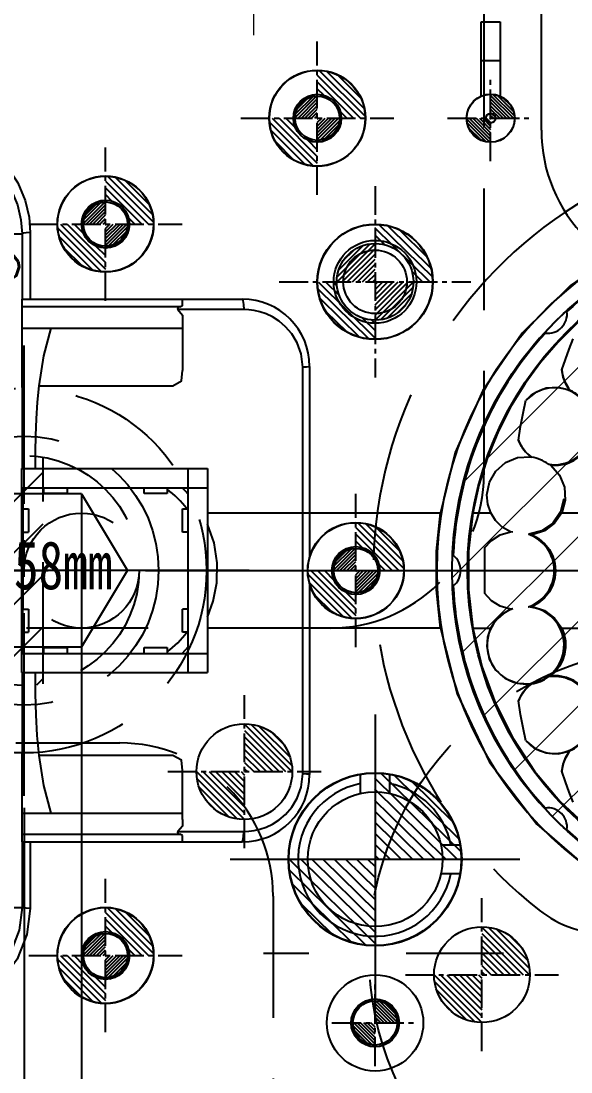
# Model space of a CAD drawing. Header units: inches. Extents: x 157915 to 159347, y -49911 to -48898.
# Drawn here: x 158624 to 158652.7, y -49283 to -49228.2 of the extents above; entities that cross this region are included whole.
import ezdxf
from ezdxf.enums import TextEntityAlignment as Align

# ---------------------------------------------------------------- set-up
doc = ezdxf.new("R2010")
doc.units = ezdxf.units.IN
doc.header["$LTSCALE"] = 2
doc.header["$MEASUREMENT"] = 0
doc.header["$PDMODE"] = 3
doc.header["$PDSIZE"] = 0.3125
for name, pattern in [('ACAD_ISO02W100', [15, 12, -3]), ('CENTER', [50.8, 31.75, -6.35, 6.35, -6.35]), ('CENTER2', [1.125, 0.75, -0.125, 0.125, -0.125]), ('DASHED2', [0.375, 0.25, -0.125]), ('HIDDEN', [9.525, 6.35, -3.175])]:
    doc.linetypes.add(name, pattern=pattern)
doc.layers.get('0').update_dxf_attribs({"linetype": 'CONTINUOUS'})
doc.layers.get('Defpoints').update_dxf_attribs({"linetype": 'CONTINUOUS'})
for name, color, linetype in [('CAV-COR', 1, 'CONTINUOUS'), ('DEFAULT_1', 7, 'CENTER'), ('PIN', 4, 'CONTINUOUS'), ('SCREW', 52, 'HIDDEN'), ('wr1', 97, 'DASHED2'), ('y-cut', 7, 'CONTINUOUS'), ('壓塊', 157, 'CONTINUOUS'), ('文字', 1, 'CONTINUOUS')]:
    doc.layers.add(name, color=color, linetype=linetype)
for name, color, linetype, lineweight in [('dim', 3, 'CONTINUOUS', 15), ('截面', 191, 'CONTINUOUS', 15), ('螺絲', 42, 'ACAD_ISO02W100', 15)]:
    doc.layers.add(name, color=color, linetype=linetype, lineweight=lineweight)
doc.styles.add('ROMANC', font='romanc', dxfattribs={"width": 0.6, "height": 1})
doc.styles.get("Standard").update_dxf_attribs({"font": 'txt.shx', "width": 0.67})
doc.styles.add('新字体', font='KAIU.TTF', dxfattribs={"width": 0.75})
doc.dimstyles.new('2.00', dxfattribs={"dimtxt": 5, "dimasz": 4, "dimexe": 0.666, "dimexo": 0.626, "dimgap": 1, "dimtad": 0, "dimzin": 0, "dimdsep": 46, "dimtxsty": 'Standard', "dimcen": 0.09, "dimclrd": 3, "dimclre": 3, "dimclrt": 7, "dimazin": 0, "dimtfac": 1, "dimtofl": 0, "dimtmove": 0, "dimatfit": 0, "dimfxl": 0, "dimtolj": 1, "dimtzin": 0, "dimarcsym": 0})

# ---------------------------------------------------------------- blocks, each defined once
blk = doc.blocks.new('20160823.134539')
at = {"layer": '截面', "linetype": 'Continuous', "ltscale": 0.3}
h = blk.add_hatch(dxfattribs=at)
h.set_pattern_fill('ANSI31', color=256, scale=25, style=0)
h.set_pattern_definition([(45, (13437.7168, -860.2056), (-2.2097087, 2.2097087), [])])
h.paths.add_polyline_path([(12.716, -46.769), (12.716, -24.506, -0.414214), (14.216, -23.006), (59.733, -23.006, -0.414214), (60.733, -24.006), (60.733, -48.534), (60.483, -50.762), (59.745, -52.876), (58.557, -54.77), (56.981, -56.347), (55.092, -57.534), (52.986, -58.271), (50.767, -58.521), (24.522, -58.521), (23.238, -58.333), (22.059, -57.783), (21.087, -56.918), (20.403, -55.809), (19.886, -54.781), (19.259, -53.825), (18.53, -52.953)])
h.paths.add_polyline_path([(12.716, 46.769), (12.716, 24.506, 0.414214), (14.216, 23.006), (59.733, 23.006, 0.414214), (60.733, 24.006), (60.733, 48.534), (60.483, 50.762), (59.745, 52.876), (58.557, 54.769), (56.981, 56.347), (55.092, 57.534), (52.986, 58.271), (50.767, 58.521), (24.522, 58.521), (23.238, 58.333), (22.059, 57.784), (21.087, 56.918), (20.403, 55.809), (19.886, 54.78), (19.259, 53.824), (18.53, 52.953)])
h.paths.add_polyline_path([(18.391, 0, 1), (-18.391, 0, 1)])
h.paths.add_polyline_path([(-65.856, -24.55, 0.414214), (-64.856, -25.55), (-58.356, -25.55, 0.414214), (-57.356, -24.55), (-57.356, 24.55, 0.414214), (-58.356, 25.55), (-64.856, 25.55, 0.414214), (-65.856, 24.55)])
h.paths.add_polyline_path([(-41.429, 30.351), (-34.042, 30.351), (-33.63, 30.424), (-33.265, 30.635), (-32.996, 30.957), (-32.854, 31.353), (-32.854, 41.69), (-31.859, 44.723), (-31.859, 48.544), (-39.559, 48.544), (-39.559, 39.959), (-41.429, 39.959)])
h.paths.add_polyline_path([(-41.429, -31.374), (-34.06, -31.374), (-33.6, -31.465), (-33.207, -31.727), (-32.945, -32.12), (-32.854, -32.58), (-32.854, -41.69), (-31.859, -44.723), (-31.859, -48.544), (-39.559, -48.544), (-39.559, -39.959), (-41.429, -39.959)])
at = {"layer": 'y-cut', "linetype": 'ByBlock'}
blk.add_circle((0, 0), 18.392, dxfattribs=at)
blk = doc.blocks.new('20140813.092309')
at = {"layer": '螺絲', "color": 137, "linetype": 'CENTER', "ltscale": 0.25}
for p, q in [((0, -7.042), (0, 7.042)), ((-7, 0), (7, 0))]:
    blk.add_line(p, q, dxfattribs=at)
at = {"layer": '螺絲', "color": 137, "linetype": 'Continuous'}
blk.add_lwpolyline([(-1.443, 2.5), (-2.887, 0), (-1.443, -2.5), (1.443, -2.5), (2.887, 0), (1.443, 2.5)], close=True, dxfattribs=at)
at = {"layer": '螺絲', "color": 137, "linetype": 'HIDDEN'}
blk.add_circle((0, 0), 5.5, dxfattribs=at)
at = {"layer": '螺絲', "color": 137}
for radius in [5, 3]:
    blk.add_circle((0, 0), radius, dxfattribs=at)
at = {"layer": 'dim', "style": 'ROMANC', "width": 0.8}
blk.add_text('M6', height=3.1716, dxfattribs=at).set_placement((-2.976, -1.589))
blk = doc.blocks.new('20160901.193725')
at = {"color": 8, "linetype": 'HIDDEN', "ltscale": 0.7}
for p, q in [((-1.628, 44.083), (15.836, 44.083)), ((17.265, 5.083), (-3.057, 5.083))]:
    blk.add_line(p, q, dxfattribs=at)
for centre, radius, start, end in [((-1.628, 38.083), 6, 90, 121.9527), ((15.836, 38.083), 6, 58.0473, 90), ((7.104, 24.083), 22.5, 121.9527, 231.9877), ((7.104, 24.083), 22.5, 308.0123, 58.0473), ((-3.057, 11.083), 6, 231.9877, 270), ((17.265, 11.083), 6, 270, 308.0123)]:
    blk.add_arc(centre, radius, start, end, dxfattribs=at)
blk = doc.blocks.new('*D37211')
at = {"layer": 'Defpoints', "color": 0}
for p in [(158623.121, -49250.959), (158625.205, -49262.777)]:
    blk.add_point(p, dxfattribs=at)
at = {"layer": 'dim', "color": 3, "linetype": 'ByBlock', "lineweight": -2}
for p, q in [((158622.427, -49247.02), (158621.732, -49243.081)), ((158624.073, -49256.868), (158624.253, -49256.868)), ((158624.163, -49256.958), (158624.163, -49256.778))]:
    blk.add_line(p, q, dxfattribs=at)
at = {"layer": 'dim', "color": 3, "linetype": 'ByBlock'}
blk.add_solid([(158621.77, -49247.136), (158623.083, -49246.904), (158623.121, -49250.959)], dxfattribs=at)
at = {"layer": 'dim', "color": 7, "linetype": 'ByBlock', "insert": (158620.298, -49234.948), "char_height": 5, "attachment_point": 5, "rotation": 279.9988}
blk.add_mtext('\\A1;%%c12.00', dxfattribs=at)
blk = doc.blocks.new('*D37229')
at = {"layer": 'Defpoints', "color": 0}
for p in [(158664.863, -49274.607), (158658.163, -49336.868), (158664.863, -49340.85)]:
    blk.add_point(p, dxfattribs=at)
at = {"layer": 'dim', "color": 3, "linetype": 'ByBlock', "lineweight": -2}
for p, q in [((158664.863, -49275.233), (158664.863, -49341.516)), ((158658.163, -49337.494), (158658.163, -49341.516)), ((158654.163, -49340.85), (158650.163, -49340.85)), ((158668.863, -49340.85), (158672.863, -49340.85))]:
    blk.add_line(p, q, dxfattribs=at)
at = {"layer": 'dim', "color": 3, "linetype": 'ByBlock'}
for points in [[(158654.163, -49341.517), (158654.163, -49340.183), (158658.163, -49340.85)], [(158668.863, -49340.183), (158668.863, -49341.517), (158664.863, -49340.85)]]:
    blk.add_solid(points, dxfattribs=at)
at = {"layer": 'dim', "color": 7, "linetype": 'ByBlock', "insert": (158678.609, -49340.85), "char_height": 5, "attachment_point": 5}
blk.add_mtext('\\A1;6.70', dxfattribs=at)
blk = doc.blocks.new('*D37231')
at = {"layer": 'Defpoints', "color": 0}
for p in [(158627.163, -49256.868), (158658.163, -49336.868), (158627.163, -49340.85)]:
    blk.add_point(p, dxfattribs=at)
at = {"layer": 'dim', "color": 3, "linetype": 'ByBlock', "lineweight": -2}
for p, q in [((158627.163, -49257.494), (158627.163, -49341.516)), ((158658.163, -49337.494), (158658.163, -49341.516)), ((158631.163, -49340.85), (158636.08, -49340.85)), ((158654.163, -49340.85), (158649.246, -49340.85))]:
    blk.add_line(p, q, dxfattribs=at)
at = {"layer": 'dim', "color": 3, "linetype": 'ByBlock'}
for points in [[(158631.163, -49340.183), (158631.163, -49341.517), (158627.163, -49340.85)], [(158654.163, -49341.517), (158654.163, -49340.183), (158658.163, -49340.85)]]:
    blk.add_solid(points, dxfattribs=at)
at = {"layer": 'dim', "color": 7, "linetype": 'ByBlock', "insert": (158642.663, -49340.85), "char_height": 5, "attachment_point": 5}
blk.add_mtext('\\A1;31.00', dxfattribs=at)
blk = doc.blocks.new('*D37232')
at = {"layer": 'Defpoints', "color": 0}
for p in [(158624.163, -49268.623), (158658.163, -49336.868), (158624.163, -49348.108)]:
    blk.add_point(p, dxfattribs=at)
at = {"layer": 'dim', "color": 3, "linetype": 'ByBlock', "lineweight": -2}
for p, q in [((158624.163, -49269.249), (158624.163, -49348.774)), ((158658.163, -49337.494), (158658.163, -49348.774)), ((158628.163, -49348.108), (158634.021, -49348.108)), ((158654.163, -49348.108), (158648.305, -49348.108))]:
    blk.add_line(p, q, dxfattribs=at)
at = {"layer": 'dim', "color": 3, "linetype": 'ByBlock'}
for points in [[(158628.163, -49347.441), (158628.163, -49348.775), (158624.163, -49348.108)], [(158654.163, -49348.775), (158654.163, -49347.441), (158658.163, -49348.108)]]:
    blk.add_solid(points, dxfattribs=at)
at = {"layer": 'dim', "color": 7, "linetype": 'ByBlock', "insert": (158641.163, -49348.108), "char_height": 5, "attachment_point": 5}
blk.add_mtext('\\A1;34.00', dxfattribs=at)
blk = doc.blocks.new('20160902.192925')
at = {"layer": 'wr1', "linetype": 'HIDDEN', "ltscale": 0.5}
h = blk.add_hatch(dxfattribs=at)
h.set_pattern_fill('ANSI31', color=256, scale=0.6, style=0)
h.set_pattern_definition([(45, (293055.5922, -92848.5883), (-1.347038418, 1.347038418), [])])
h.paths.add_polyline_path([(-1, 0), (0, 0), (0, 6, 0.041886), (-1, 5.916)])
h.paths.add_polyline_path([(0, 0), (-1, 0), (-1, -5.916, 0.041886), (0, -6)])
h.paths.add_polyline_path([(1, 0), (0, 0), (0, -6, 0.041886), (1, -5.916)])
h.paths.add_polyline_path([(1, 5.916, 0.041886), (0, 6), (0, 0), (1, 0)])
at = {"layer": 'wr1', "linetype": 'CENTER', "ltscale": 0.15}
for p, q in [((0, -11.755), (0, 11.755)), ((11.755, 0), (-11.755, 0))]:
    blk.add_line(p, q, dxfattribs=at)
at = {"layer": 'wr1', "linetype": 'HIDDEN', "ltscale": 0.5}
for p, q in [((-1, -5.916), (-1, 5.916)), ((1, -5.916), (1, 5.916))]:
    blk.add_line(p, q, dxfattribs=at)
for radius in [9.525, 7.025, 6]:
    blk.add_circle((0, 0), radius, dxfattribs=at)

msp = doc.modelspace()

# ---------------------------------------------------------------- hatches: boundary and pattern name
at = {"layer": 'PIN', "linetype": 'Continuous'}
h = msp.add_hatch(dxfattribs=at)
h.set_pattern_fill('ANSI31', color=31, scale=2, angle=90, style=0)
h.set_pattern_definition([(135, (158844.75206, -49247.49021), (-0.1767767, -0.1767767), [])])
h.paths.add_polyline_path([(158639.47, -49230.751, -0.414214), (158641.97, -49233.251), (158640.72, -49233.251, 0.414214), (158639.47, -49232.001)])
h.paths.add_polyline_path([(158638.22, -49233.251, 0.414214), (158639.47, -49234.501), (158639.47, -49235.751, -0.414214), (158636.97, -49233.251)])
h = msp.add_hatch(dxfattribs=at)
h.set_pattern_fill('ANSI31', color=31, angle=90, style=0)
h.set_pattern_definition([(45, (158434.18801, -49247.49021), (0.08838835, -0.08838835), [])])
h.paths.add_polyline_path([(158639.47, -49233.251), (158640.72, -49233.251, -0.414214), (158639.47, -49234.501)])
h.paths.add_polyline_path([(158639.47, -49232.001), (158639.47, -49233.251), (158638.22, -49233.251, -0.414214)])
h = msp.add_hatch(dxfattribs=at)
h.set_pattern_fill('ANSI31', color=6, angle=90, style=0)
h.set_pattern_definition([(135, (158853.79706, -49247.49021), (-0.08838835, -0.08838835), [])])
h.paths.add_polyline_path([(158648.515, -49233.251), (158647.265, -49233.251, 0.414214), (158648.515, -49234.501)])
h.paths.add_polyline_path([(158648.515, -49232.001), (158648.515, -49233.251), (158649.765, -49233.251, 0.414214)])
h = msp.add_hatch(dxfattribs=at)
h.set_pattern_fill('ANSI31', color=31, scale=2, angle=90, style=0)
h.set_pattern_definition([(135, (158833.69706, -49253.01771), (-0.1767767, -0.1767767), [])])
h.paths.add_polyline_path([(158628.415, -49236.278, -0.414214), (158630.915, -49238.778), (158629.665, -49238.778, 0.414214), (158628.415, -49237.528)])
h.paths.add_polyline_path([(158627.165, -49238.778, 0.414214), (158628.415, -49240.028), (158628.415, -49241.278, -0.414214), (158625.915, -49238.778)])
h = msp.add_hatch(dxfattribs=at)
h.set_pattern_fill('ANSI31', color=31, angle=90, style=0)
h.set_pattern_definition([(45, (158423.13301, -49253.01771), (0.08838835, -0.08838835), [])])
h.paths.add_polyline_path([(158628.415, -49238.778), (158629.665, -49238.778, -0.414214), (158628.415, -49240.028)])
h.paths.add_polyline_path([(158628.415, -49237.528), (158628.415, -49238.778), (158627.165, -49238.778, -0.414214)])
h = msp.add_hatch(dxfattribs=at)
h.set_pattern_fill('ANSI31', color=115, scale=2.181818, angle=90.5, style=0)
h.set_pattern_definition([(135.5, (158866.5561, -49255.37239), (-0.19115707, -0.19452285), [])])
h.paths.add_polyline_path([(158642.459, -49238.793, -0.414214), (158645.485, -49241.767), (158644.485, -49241.776, 0.414214), (158642.468, -49239.793)])
h.paths.add_polyline_path([(158640.485, -49241.81, 0.414214), (158642.502, -49243.793), (158642.511, -49244.793, -0.414214), (158639.485, -49241.819)])
h = msp.add_hatch(dxfattribs=at)
h.set_pattern_fill('ANSI31', color=115, scale=1.5, angle=90, style=0)
h.set_pattern_definition([(45, (158437.20301, -49256.03271), (0.13258252, -0.13258252), [])])
h.paths.add_polyline_path([(158642.485, -49241.793), (158644.485, -49241.793, -0.414214), (158642.485, -49243.793)])
h.paths.add_polyline_path([(158642.485, -49239.793), (158642.485, -49241.793), (158640.485, -49241.793, -0.414214)])
h = msp.add_hatch(dxfattribs=at)
h.set_pattern_fill('ANSI31', color=31, scale=2, angle=90, style=0)
h.set_pattern_definition([(135, (158846.76206, -49271.10771), (-0.1767767, -0.1767767), [])])
h.paths.add_polyline_path([(158641.48, -49254.368, -0.414214), (158643.98, -49256.868), (158642.73, -49256.868, 0.414214), (158641.48, -49255.618)])
h.paths.add_polyline_path([(158640.23, -49256.868, 0.414214), (158641.48, -49258.118), (158641.48, -49259.368, -0.414214), (158638.98, -49256.868)])
h = msp.add_hatch(dxfattribs=at)
h.set_pattern_fill('ANSI31', color=31, angle=90, style=0)
h.set_pattern_definition([(45, (158436.19801, -49271.10771), (0.08838835, -0.08838835), [])])
h.paths.add_polyline_path([(158641.48, -49256.868), (158642.73, -49256.868, -0.414214), (158641.48, -49258.118)])
h.paths.add_polyline_path([(158641.48, -49255.618), (158641.48, -49256.868), (158640.23, -49256.868, -0.414214)])
h = msp.add_hatch(dxfattribs=at)
h.set_pattern_fill('ANSI31', color=5, scale=1.875, angle=90, style=0)
h.set_pattern_definition([(135, (158892.26557, -49285.16764), (-0.16572815, -0.16572815), [])])
h.paths.add_polyline_path([(158635.663, -49267.368), (158633.163, -49267.368, 0.414214), (158635.663, -49269.868)])
h.paths.add_polyline_path([(158635.663, -49264.868), (158635.663, -49267.368), (158638.163, -49267.368, 0.414214)])
h = msp.add_hatch(dxfattribs=at)
h.set_pattern_fill('ANSI31', color=256, scale=3.272727, angle=90.5, style=0)
h.set_pattern_definition([(135.5, (158978.59163, -49292.31208), (-0.2867356, -0.29178427), [])])
h.paths.add_polyline_path([(158642.485, -49271.943), (158637.985, -49271.982, 0.414214), (158642.524, -49276.443)])
h.paths.add_polyline_path([(158642.446, -49267.443), (158642.485, -49271.943), (158646.985, -49271.904, 0.414214)])
h = msp.add_hatch(dxfattribs=at)
h.set_pattern_fill('ANSI31', color=31, scale=2, angle=90, style=0)
h.set_pattern_definition([(135, (158833.69706, -49291.20771), (-0.1767767, -0.1767767), [])])
h.paths.add_polyline_path([(158628.415, -49274.468, -0.414214), (158630.915, -49276.968), (158629.665, -49276.968, 0.414214), (158628.415, -49275.718)])
h.paths.add_polyline_path([(158627.165, -49276.968, 0.414214), (158628.415, -49278.218), (158628.415, -49279.468, -0.414214), (158625.915, -49276.968)])
h = msp.add_hatch(dxfattribs=at)
h.set_pattern_fill('ANSI31', color=31, angle=90, style=0)
h.set_pattern_definition([(45, (158423.13301, -49291.20771), (0.08838835, -0.08838835), [])])
h.paths.add_polyline_path([(158628.415, -49276.968), (158629.665, -49276.968, -0.414214), (158628.415, -49278.218)])
h.paths.add_polyline_path([(158628.415, -49275.718), (158628.415, -49276.968), (158627.165, -49276.968, -0.414214)])
h = msp.add_hatch(dxfattribs=at)
h.set_pattern_fill('ANSI31', color=5, scale=1.875, angle=90, style=0)
h.set_pattern_definition([(135, (158904.66557, -49295.76764), (-0.16572815, -0.16572815), [])])
h.paths.add_polyline_path([(158648.063, -49277.968), (158645.563, -49277.968, 0.414214), (158648.063, -49280.468)])
h.paths.add_polyline_path([(158648.063, -49275.468), (158648.063, -49277.968), (158650.563, -49277.968, 0.414214)])
h = msp.add_hatch(dxfattribs=at)
h.set_pattern_fill('ANSI31', color=4, angle=90, style=0)
h.set_pattern_definition([(135, (158847.76706, -49294.72521), (-0.08838835, -0.08838835), [])])
h.paths.add_polyline_path([(158642.485, -49280.486), (158641.235, -49280.486, 0.414214), (158642.485, -49281.736)])
h.paths.add_polyline_path([(158642.485, -49279.236), (158642.485, -49280.486), (158643.735, -49280.486, 0.414214)])

# ---------------------------------------------------------------- linework, layer by layer
at = {"color": 8, "linetype": 'CENTER', "ltscale": 0.4}
msp.add_line((158679.663, -49276.868), (158636.663, -49276.868), dxfattribs=at)
at = {"color": 8, "linetype": 'HIDDEN', "ltscale": 0.7}
msp.add_circle((158658.163, -49276.868), 16, dxfattribs=at)
at = {"layer": 'CAV-COR', "linetype": 'ByBlock'}
for p, q in [((158648.013, -49232.099), (158648.013, -49228.226)), ((158648.013, -49228.226), (158649.018, -49228.226)), ((158649.018, -49228.226), (158649.018, -49232.099)), ((158648.013, -49230.236), (158649.018, -49230.236)), ((158622.099, -49239.281), (158624.057, -49239.281)), ((158624.057, -49239.281), (158624.06, -49242.698)), ((158624.482, -49239.222), (158624.482, -49242.698)), ((158624.056, -49242.698), (158635.551, -49242.698)), ((158632.434, -49243.039), (158632.434, -49242.698)), ((158624.053, -49243.1), (158624.06, -49251.542)), ((158632.29, -49243.1), (158624.053, -49243.1)), ((158632.182, -49243.236), (158632.434, -49243.529)), ((158635.626, -49243.243), (158632.182, -49243.236)), ((158652.443, -49243.34), (158652.491, -49243.3)), ((158651.819, -49243.937), (158651.994, -49243.763)), ((158624.06, -49244.205), (158632.435, -49244.205)), ((158638.722, -49253.848), (158638.712, -49246.248)), ((158639.068, -49246.215), (158639.068, -49256.165)), ((158624.947, -49247.22), (158631.933, -49247.22)), ((158652.634, -49247.441), (158652.674, -49247.472)), ((158650.598, -49250.928), (158650.649, -49250.949)), ((158624.037, -49251.542), (158624.037, -49262.195)), ((158624.06, -49251.542), (158633.742, -49251.542)), ((158632.737, -49262.195), (158632.737, -49251.542)), ((158633.742, -49251.542), (158633.742, -49262.195)), ((158651.658, -49251.366), (158651.54, -49251.318)), ((158624.094, -49252.547), (158624.094, -49258.878)), ((158624.094, -49252.547), (158633.742, -49252.547)), ((158625.199, -49252.848), (158625.199, -49252.547)), ((158626.405, -49252.848), (158625.199, -49252.848)), ((158626.405, -49252.547), (158626.405, -49252.848)), ((158630.425, -49252.848), (158630.425, -49252.547)), ((158631.631, -49252.848), (158630.425, -49252.848)), ((158631.631, -49252.547), (158631.631, -49252.848)), ((158624.094, -49253.652), (158624.395, -49253.652)), ((158624.395, -49253.652), (158624.395, -49254.858)), ((158632.435, -49254.858), (158632.435, -49253.652)), ((158632.435, -49253.652), (158632.737, -49253.652)), ((158633.742, -49253.853), (158645.891, -49253.853)), ((158638.712, -49267.488), (158638.722, -49253.848)), ((158647.591, -49253.853), (158648.523, -49253.853)), ((158652.225, -49253.853), (158659.782, -49253.853)), ((158624.094, -49254.858), (158624.395, -49254.858)), ((158632.737, -49254.858), (158632.435, -49254.858)), ((158649.672, -49254.864), (158649.55, -49254.848)), ((158650.485, -49254.971), (158650.684, -49254.997)), ((158646.525, -49256.109), (158646.53, -49256.046)), ((158648.196, -49255.685), (158648.196, -49258.051)), ((158646.517, -49257.454), (158646.51, -49257.215)), ((158639.068, -49257.572), (158639.068, -49267.521)), ((158624.079, -49258.878), (158624.094, -49260.084)), ((158624.094, -49258.878), (158624.395, -49258.878)), ((158624.395, -49258.878), (158624.395, -49260.084)), ((158632.435, -49260.084), (158632.435, -49258.878)), ((158632.737, -49258.878), (158632.435, -49258.878)), ((158649.672, -49258.872), (158649.55, -49258.888)), ((158650.485, -49258.765), (158650.684, -49258.739)), ((158645.891, -49259.883), (158633.742, -49259.883)), ((158647.591, -49259.883), (158648.523, -49259.883)), ((158652.225, -49259.883), (158659.782, -49259.883)), ((158624.094, -49260.084), (158624.094, -49261.19)), ((158624.094, -49260.084), (158624.395, -49260.084)), ((158632.737, -49260.084), (158632.435, -49260.084)), ((158625.199, -49261.19), (158625.199, -49260.888)), ((158625.199, -49260.888), (158626.405, -49260.888)), ((158626.405, -49260.888), (158626.405, -49261.19)), ((158630.425, -49261.19), (158630.425, -49260.888)), ((158630.425, -49260.888), (158631.631, -49260.888)), ((158631.631, -49260.888), (158631.631, -49261.19)), ((158624.094, -49261.19), (158633.742, -49261.19)), ((158624.06, -49262.195), (158624.053, -49270.637)), ((158624.06, -49262.195), (158633.742, -49262.195)), ((158651.658, -49262.37), (158651.54, -49262.418)), ((158650.598, -49262.808), (158650.649, -49262.787)), ((158631.933, -49266.516), (158624.947, -49266.516)), ((158652.634, -49266.295), (158652.674, -49266.264)), ((158632.438, -49269.87), (158632.435, -49267.314)), ((158641.731, -49268.507), (158641.731, -49267.484)), ((158643.239, -49267.528), (158643.239, -49268.507)), ((158651.371, -49269.323), (158651.328, -49269.274)), ((158624.06, -49269.531), (158632.435, -49269.531)), ((158632.438, -49269.87), (158632.434, -49270.207)), ((158651.986, -49269.965), (158651.815, -49269.795)), ((158632.434, -49270.207), (158632.182, -49270.5)), ((158624.053, -49270.637), (158632.29, -49270.637)), ((158632.182, -49270.5), (158635.626, -49270.493)), ((158632.434, -49271.039), (158632.434, -49270.697)), ((158624.06, -49271.039), (158624.057, -49274.456)), ((158624.06, -49271.039), (158635.551, -49271.039)), ((158624.482, -49271.039), (158624.482, -49274.514)), ((158645.921, -49271.189), (158646.944, -49271.189)), ((158646.907, -49272.697), (158645.921, -49272.697)), ((158622.099, -49274.456), (158624.057, -49274.456))]:
    msp.add_line(p, q, dxfattribs=at)
for points in [[(158621.04, -49234.131), (158621.785, -49234.497), (158622.543, -49235.034), (158623.257, -49235.762), (158623.835, -49236.632), (158624.221, -49237.544), (158624.423, -49238.416), (158624.482, -49239.222)], [(158620.973, -49234.684), (158621.637, -49235.017), (158622.314, -49235.503), (158622.953, -49236.161), (158623.473, -49236.946), (158623.82, -49237.769), (158624.003, -49238.554), (158624.057, -49239.281)], [(158664.218, -49237.604), (158661.049, -49237.985), (158658.158, -49238.819), (158655.391, -49240.115), (158652.679, -49241.982)], [(158624.482, -49239.222), (158624.266, -49239.233), (158624.113, -49239.254), (158624.057, -49239.281)], [(158664.897, -49239.365), (158663.014, -49239.46), (158661.299, -49239.726), (158659.716, -49240.131), (158658.239, -49240.656), (158656.842, -49241.297), (158655.505, -49242.06), (158654.223, -49242.951), (158653.044, -49243.935), (158652.017, -49244.952), (158651.119, -49245.998), (158650.317, -49247.094), (158649.589, -49248.273), (158648.928, -49249.568), (158648.357, -49250.965), (158647.907, -49252.413), (158647.591, -49253.853)], [(158652.679, -49241.982), (158650.165, -49244.471), (158648.1, -49247.465), (158646.666, -49250.699), (158645.891, -49253.853)], [(158635.551, -49242.698), (158635.59, -49242.772), (158635.618, -49242.974), (158635.626, -49243.243)], [(158632.29, -49243.1), (158632.249, -49243.118), (158632.212, -49243.139), (158632.182, -49243.165), (158632.167, -49243.199), (158632.182, -49243.236)], [(158632.29, -49243.1), (158632.363, -49243.069), (158632.434, -49243.039)], [(158632.434, -49243.529), (158632.438, -49243.866), (158632.435, -49246.422)], [(158638.712, -49246.248), (158638.628, -49245.558), (158638.42, -49244.979), (158638.138, -49244.508), (158637.814, -49244.135), (158637.473, -49243.846), (158637.128, -49243.627), (158636.791, -49243.469), (158636.47, -49243.36), (158636.17, -49243.291), (158635.892, -49243.255), (158635.626, -49243.243)], [(158651.994, -49243.763), (158652.161, -49243.602), (158652.32, -49243.452), (158652.443, -49243.34)], [(158651.485, -49244.287), (158651.642, -49244.12), (158651.819, -49243.937)], [(158624.947, -49247.22), (158625.194, -49245.652), (158625.583, -49244.205)], [(158651.328, -49244.462), (158651.369, -49244.415), (158651.485, -49244.287)], [(158652.235, -49246.393), (158652.421, -49245.841), (158652.618, -49245.302), (158652.825, -49244.777)], [(158639.068, -49246.215), (158639.023, -49246.229), (158638.897, -49246.241), (158638.712, -49246.248)], [(158631.933, -49247.22), (158632.373, -49246.96), (158632.435, -49246.422)], [(158652.634, -49247.441), (158652.436, -49247.117), (158652.302, -49246.765), (158652.235, -49246.393)], [(158624.758, -49251.542), (158624.762, -49250.674), (158624.778, -49249.809), (158624.811, -49248.947), (158624.865, -49248.084), (158624.947, -49247.22)], [(158652.634, -49247.441), (158652.038, -49247.302), (158651.416, -49247.349), (158650.835, -49247.582), (158650.358, -49247.974)], [(158649.971, -49250.066), (158650.082, -49249.354), (158650.211, -49248.656), (158650.358, -49247.974)], [(158651.658, -49251.366), (158652.057, -49251.37), (158652.468, -49251.291), (158652.858, -49251.127), (158653.194, -49250.897), (158653.465, -49250.619), (158653.674, -49250.305), (158653.821, -49249.962), (158653.902, -49249.596), (158653.915, -49249.207), (158653.85, -49248.812), (158653.712, -49248.441), (158653.513, -49248.116)], [(158650.598, -49250.928), (158650.334, -49250.673), (158650.124, -49250.383), (158649.971, -49250.066)], [(158648.324, -49252.907), (158648.451, -49252.253), (158648.783, -49251.672), (158649.286, -49251.228), (158649.909, -49250.969), (158650.598, -49250.928)], [(158651.658, -49251.366), (158652.116, -49251.883), (158652.376, -49252.518), (158652.413, -49253.199), (158652.225, -49253.853)], [(158632.737, -49252.882), (158632.579, -49252.713), (158632.411, -49252.547)], [(158648.523, -49253.853), (158648.368, -49253.395), (158648.324, -49252.907)], [(158652.339, -49253.122), (158652.161, -49253.808), (158651.755, -49254.389), (158651.172, -49254.794), (158650.485, -49254.971)], [(158645.891, -49259.883), (158645.681, -49257.876), (158645.681, -49255.86), (158645.891, -49253.853)], [(158647.591, -49253.853), (158647.358, -49255.862), (158647.358, -49257.874), (158647.591, -49259.883)], [(158649.55, -49254.848), (158649.124, -49254.595), (158648.777, -49254.255), (158648.523, -49253.853)], [(158652.225, -49253.853), (158651.853, -49254.39), (158651.324, -49254.787), (158650.684, -49254.997)], [(158633.742, -49259.298), (158634.041, -49258.458), (158634.222, -49257.501), (158634.242, -49256.468), (158634.078, -49255.418), (158633.742, -49254.438)], [(158648.196, -49255.685), (158648.559, -49255.294), (158649.021, -49255.005), (158649.55, -49254.848)], [(158650.684, -49254.997), (158651.022, -49255.186), (158651.332, -49255.45), (158651.586, -49255.774), (158651.767, -49256.133), (158651.871, -49256.501), (158651.904, -49256.876), (158651.868, -49257.25), (158651.762, -49257.616), (158651.581, -49257.971), (158651.328, -49258.291), (158651.02, -49258.551), (158650.684, -49258.739)], [(158646.51, -49256.505), (158646.517, -49256.279), (158646.525, -49256.109)], [(158646.51, -49257.215), (158646.506, -49256.971), (158646.506, -49256.739), (158646.51, -49256.505)], [(158646.53, -49257.69), (158646.525, -49257.629), (158646.517, -49257.454)], [(158649.55, -49258.888), (158649.021, -49258.731), (158648.559, -49258.442), (158648.196, -49258.051)], [(158648.523, -49259.883), (158648.777, -49259.481), (158649.124, -49259.141), (158649.55, -49258.888)], [(158650.684, -49258.739), (158651.324, -49258.949), (158651.853, -49259.346), (158652.225, -49259.883)], [(158645.891, -49259.883), (158646.761, -49263.311), (158648.454, -49266.88), (158650.924, -49270.117)], [(158647.591, -49259.883), (158648.064, -49261.88), (158648.765, -49263.802), (158649.684, -49265.629), (158650.809, -49267.336), (158652.128, -49268.903), (158653.621, -49270.304), (158655.264, -49271.521), (158657.036, -49272.536), (158658.909, -49273.337), (158660.861, -49273.913), (158662.862, -49274.259), (158664.897, -49274.371)], [(158648.326, -49260.828), (158648.368, -49260.34), (158648.523, -49259.883)], [(158652.225, -49259.883), (158652.347, -49260.204), (158652.414, -49260.543), (158652.423, -49260.889), (158652.373, -49261.231), (158652.268, -49261.558), (158652.111, -49261.862), (158651.906, -49262.134), (158651.658, -49262.37)], [(158632.411, -49261.19), (158632.579, -49261.023), (158632.737, -49260.854)], [(158650.598, -49262.808), (158649.917, -49262.769), (158649.295, -49262.514), (158648.789, -49262.071), (158648.453, -49261.487), (158648.326, -49260.828)], [(158624.947, -49266.516), (158624.852, -49265.477), (158624.794, -49264.408), (158624.766, -49263.312), (158624.758, -49262.195)], [(158653.513, -49265.62), (158653.712, -49265.295), (158653.85, -49264.924), (158653.915, -49264.529), (158653.902, -49264.14), (158653.821, -49263.774), (158653.674, -49263.431), (158653.465, -49263.116), (158653.194, -49262.839), (158652.857, -49262.609), (158652.468, -49262.445), (158652.057, -49262.366), (158651.658, -49262.37)], [(158649.971, -49263.67), (158650.124, -49263.353), (158650.334, -49263.063), (158650.598, -49262.808)], [(158650.358, -49265.762), (158650.211, -49265.08), (158650.082, -49264.383), (158649.971, -49263.67)], [(158650.358, -49265.762), (158650.832, -49266.152), (158651.411, -49266.386), (158652.034, -49266.434), (158652.634, -49266.295)], [(158625.583, -49269.531), (158625.194, -49268.084), (158624.947, -49266.516)], [(158632.435, -49267.314), (158632.373, -49266.776), (158631.933, -49266.516)], [(158652.235, -49267.343), (158652.302, -49266.971), (158652.436, -49266.619), (158652.634, -49266.295)], [(158635.626, -49270.493), (158635.893, -49270.481), (158636.173, -49270.444), (158636.473, -49270.375), (158636.795, -49270.266), (158637.131, -49270.107), (158637.476, -49269.888), (158637.817, -49269.598), (158638.14, -49269.224), (158638.422, -49268.754), (158638.628, -49268.176), (158638.712, -49267.488)], [(158639.068, -49267.521), (158639.023, -49267.507), (158638.897, -49267.495), (158638.712, -49267.488)], [(158652.825, -49268.959), (158652.618, -49268.434), (158652.421, -49267.895), (158652.235, -49267.343)], [(158651.815, -49269.795), (158651.644, -49269.618), (158651.487, -49269.452), (158651.371, -49269.323)], [(158650.924, -49270.117), (158653.907, -49272.684), (158657.094, -49274.481), (158660.471, -49275.622), (158664.218, -49276.132)], [(158652.313, -49270.278), (158652.152, -49270.126), (158651.986, -49269.965)], [(158652.491, -49270.436), (158652.442, -49270.395), (158652.313, -49270.278)], [(158632.182, -49270.5), (158632.167, -49270.537), (158632.182, -49270.571), (158632.212, -49270.597), (158632.249, -49270.618), (158632.29, -49270.637)], [(158632.434, -49270.697), (158632.363, -49270.667), (158632.29, -49270.637)], [(158635.551, -49271.039), (158635.59, -49270.964), (158635.618, -49270.762), (158635.626, -49270.493)], [(158624.482, -49274.514), (158624.311, -49275.878), (158623.802, -49277.165), (158623.008, -49278.26), (158622.054, -49279.071), (158621.067, -49279.593), (158620.123, -49279.883), (158619.249, -49279.998)], [(158624.057, -49274.456), (158623.91, -49275.65), (158623.477, -49276.781), (158622.8, -49277.756), (158621.978, -49278.496), (158621.12, -49278.989), (158620.297, -49279.275)], [(158624.482, -49274.514), (158624.266, -49274.503), (158624.113, -49274.482), (158624.057, -49274.456)]]:
    msp.add_lwpolyline(points, dxfattribs=at)
for centre, radius in [((158639.47, -49233.251), 2.513), ((158648.515, -49233.251), 1.256), ((158639.47, -49233.251), 1.156), ((158648.515, -49233.251), 0.251), ((158628.415, -49238.778), 2.513), ((158628.415, -49238.778), 1.156), ((158642.485, -49241.793), 3.015), ((158642.485, -49241.793), 2.161), ((158664.897, -49256.868), 17.587), ((158642.485, -49241.793), 1.658), ((158641.48, -49256.868), 2.513), ((158641.48, -49256.868), 1.156), ((158642.485, -49271.943), 4.522), ((158642.485, -49271.943), 3.518), ((158628.415, -49276.968), 2.513), ((158628.415, -49276.968), 1.156), ((158642.485, -49280.486), 2.513), ((158642.485, -49280.486), 1.156)]:
    msp.add_circle(centre, radius, dxfattribs=at)
for centre, radius, start, end in [((158664.897, -49256.868), 19.195, 4.7977, 355.2023), ((158664.897, -49256.868), 18.392, 92.5154, 132.4394), ((158664.897, -49256.868), 18.348, 92.4857, 132.5143), ((158635.551, -49246.215), 3.518, 0, 90), ((158651.501, -49243.472), 1.005, 262.6482, 7.3518), ((158664.897, -49256.868), 18.392, 137.4776, 177.4267), ((158664.897, -49256.868), 18.348, 137.4857, 177.5143), ((158654.237, -49246.208), 2.01, 185.2686, 218.961), ((158651.841, -49249.331), 2.01, 261.3674, 137.5653), ((158651.841, -49249.331), 2.036, 39.1393, 65.8607), ((158651.841, -49249.331), 2.01, 201.464, 233.6326), ((158650.335, -49252.966), 2.042, 53.8515, 81.1485), ((158628.415, -49256.868), 5.327, 37.1407, 52.8592), ((158649.822, -49256.868), 2.01, 289.2778, 70.7222), ((158645.952, -49256.868), 1.005, 307.6482, 52.3518), ((158664.897, -49256.868), 18.392, 182.4911, 222.435), ((158664.897, -49256.868), 18.348, 182.4857, 222.5143), ((158650.335, -49260.77), 2.01, 109.2778, 85.7222), ((158628.415, -49256.868), 5.327, 307.1408, 322.8594), ((158651.841, -49264.406), 2.01, 222.4347, 98.6326), ((158650.335, -49260.77), 2.042, 278.8515, 306.1485), ((158651.841, -49264.406), 2.01, 126.3674, 158.536), ((158651.841, -49264.406), 2.036, 294.1393, 320.8607), ((158654.237, -49267.528), 2.01, 141.039, 174.7314), ((158635.551, -49267.521), 3.518, 270, 0), ((158642.485, -49271.943), 4.02, 100.8069, 349.1931), ((158642.485, -49271.943), 4.02, 10.8069, 79.1931), ((158651.501, -49270.264), 1.005, 352.6482, 97.3518), ((158664.897, -49256.868), 18.392, 227.4841, 267.4141), ((158664.897, -49256.868), 18.348, 227.4857, 267.5143)]:
    msp.add_arc(centre, radius, start, end, dxfattribs=at)
for centre, start_param, end_param in [((158624.056, -49243.1), 0, 1.570796), ((158624.056, -49270.637), -4.712389, -3.141593)]:
    msp.add_ellipse(centre, major_axis=(0, 0.402), ratio=0.008848, start_param=start_param, end_param=end_param, dxfattribs=at)
at = {"layer": 'DEFAULT_1', "color": 2, "linetype": 'CENTER', "ltscale": 0.4}
msp.add_line((158589.863, -49256.868), (158730.889, -49256.868), dxfattribs=at)
at = {"layer": 'PIN', "color": 31, "linetype": 'CENTER2'}
for p, q in [((158639.47, -49237.251), (158639.47, -49229.251)), ((158635.47, -49233.251), (158643.47, -49233.251)), ((158628.415, -49242.778), (158628.415, -49234.778)), ((158624.415, -49238.778), (158632.415, -49238.778)), ((158641.48, -49260.868), (158641.48, -49252.868)), ((158637.48, -49256.868), (158645.48, -49256.868)), ((158628.415, -49280.968), (158628.415, -49272.968)), ((158624.415, -49276.968), (158632.415, -49276.968))]:
    msp.add_line(p, q, dxfattribs=at)
at = {"layer": 'PIN', "color": 6, "linetype": 'CENTER2'}
for p, q in [((158648.515, -49235.501), (158648.515, -49231.001)), ((158646.265, -49233.251), (158650.765, -49233.251))]:
    msp.add_line(p, q, dxfattribs=at)
at = {"layer": 'PIN', "color": 115, "linetype": 'CENTER2'}
for p, q in [((158642.485, -49236.793), (158642.485, -49246.793)), ((158637.485, -49241.793), (158647.485, -49241.793))]:
    msp.add_line(p, q, dxfattribs=at)
at = {"layer": 'PIN', "color": 5, "linetype": 'CENTER2'}
for p, q in [((158635.663, -49271.368), (158635.663, -49263.368)), ((158631.663, -49267.368), (158639.663, -49267.368)), ((158648.063, -49281.968), (158648.063, -49273.968)), ((158644.063, -49277.968), (158652.063, -49277.968))]:
    msp.add_line(p, q, dxfattribs=at)
at = {"layer": 'PIN', "linetype": 'Continuous'}
for p, q in [((158642.485, -49264.383), (158642.485, -49279.699)), ((158634.925, -49271.943), (158650.045, -49271.943))]:
    msp.add_line(p, q, dxfattribs=at)
at = {"layer": 'PIN', "color": 4, "linetype": 'CENTER2'}
for p, q in [((158642.485, -49282.736), (158642.485, -49278.236)), ((158640.235, -49280.486), (158644.735, -49280.486))]:
    msp.add_line(p, q, dxfattribs=at)
at = {"layer": 'PIN', "color": 31, "linetype": 'Continuous'}
for centre, radius in [((158639.47, -49233.251), 2.5), ((158639.47, -49233.251), 1.25), ((158628.415, -49238.778), 2.5), ((158628.415, -49238.778), 1.25), ((158641.48, -49256.868), 2.5), ((158641.48, -49256.868), 1.25), ((158628.415, -49276.968), 2.5), ((158628.415, -49276.968), 1.25)]:
    msp.add_circle(centre, radius, dxfattribs=at)
at = {"layer": 'PIN', "color": 6, "linetype": 'Continuous'}
msp.add_circle((158648.515, -49233.251), 1.25, dxfattribs=at)
at = {"layer": 'PIN', "color": 115, "linetype": 'Continuous'}
for radius in [3, 2]:
    msp.add_circle((158642.485, -49241.793), radius, dxfattribs=at)
at = {"layer": 'PIN', "color": 5, "linetype": 'Continuous'}
for centre in [(158635.663, -49267.368), (158648.063, -49277.968)]:
    msp.add_circle(centre, 2.5, dxfattribs=at)
at = {"layer": 'PIN', "linetype": 'Continuous'}
msp.add_circle((158642.485, -49271.943), 4.5, dxfattribs=at)
at = {"layer": 'PIN', "color": 4, "linetype": 'Continuous'}
msp.add_circle((158642.485, -49280.486), 1.25, dxfattribs=at)
at = {"layer": 'wr1', "linetype": 'HIDDEN', "ltscale": 0.5}
for p, q in [((158627.163, -49252.868), (158513.163, -49252.868)), ((158627.163, -49252.868), (158627.163, -49260.868)), ((158627.163, -49260.868), (158513.163, -49260.868))]:
    msp.add_line(p, q, dxfattribs=at)
at = {"layer": 'wr1', "linetype": 'ByBlock'}
for p in [(158627.163, -49252.868), (158627.163, -49260.868)]:
    msp.add_line(p, (158629.566, -49256.868), dxfattribs=at)
at = {"layer": 'wr1', "linetype": 'CENTER', "ltscale": 0.2}
msp.add_line((158629.566, -49256.868), (158513.163, -49256.868), dxfattribs=at)
at = {"layer": 'wr1', "linetype": 'HIDDEN', "ltscale": 0.5}
msp.add_circle((158627.163, -49256.868), 3, dxfattribs=at)
at = {"layer": '壓塊', "color": 67, "linetype": 'HIDDEN', "ltscale": 0.5}
for points in [[(158651.163, -49233.868), (158651.163, -49209.868, -0.414214), (158659.163, -49201.868), (158673.163, -49201.868, -0.414214), (158681.163, -49209.868), (158681.163, -49233.868, -0.414214), (158673.163, -49241.868), (158659.163, -49241.868, -0.414214)], [(158606.163, -49209.868), (158640.163, -49209.868, -0.414214), (158648.163, -49217.868), (158648.163, -49251.868, -0.414214), (158640.163, -49259.868), (158606.163, -49259.868, -0.414214), (158598.163, -49251.868), (158598.163, -49217.868, -0.414214)], [(158595.163, -49265.868), (158629.163, -49265.868, -0.414214), (158637.163, -49273.868), (158637.163, -49307.868, -0.414214), (158629.163, -49315.868), (158595.163, -49315.868, -0.414214), (158587.163, -49307.868), (158587.163, -49273.868, -0.414214)]]:
    msp.add_lwpolyline(points, format="xyb", close=True, dxfattribs=at)

# ---------------------------------------------------------------- block references
at = {"linetype": 'ByBlock'}
msp.add_blockref('20160901.193725', (158657.792, -49280.951), dxfattribs=at)
at = {"layer": 'SCREW', "linetype": 'ByBlock', "ltscale": 0.3}
msp.add_blockref('20140813.092309', (158636.163, -49221.868), dxfattribs=at)
at = {"layer": 'wr1', "linetype": 'ByBlock'}
msp.add_blockref('20160902.192925', (158624.163, -49256.868), dxfattribs=at)
at = {"layer": 'y-cut', "linetype": 'ByBlock'}
msp.add_blockref('20160823.134539', (158664.897, -49256.868), dxfattribs=at)

# ---------------------------------------------------------------- texts
at = {"layer": '文字', "color": 4, "style": '新字体', "width": 0.75}
msp.add_text('孔深58mm', height=2.5144, dxfattribs=at).set_placement((158623.632, -49256.568), align=Align.MIDDLE)

# ---------------------------------------------------------------- dimensions: what is measured, and where the dimension line sits
at = {"layer": 'dim', "linetype": 'ByBlock'}
dim = msp.add_diameter_dim_2p(p1=(158625.205, -49262.777), p2=(158623.121, -49250.959), dimstyle='2.00', dxfattribs=at)
dim.commit()
dim.dimension.update_dxf_attribs({"geometry": '*D37211', "text_midpoint": (158620.298, -49234.948)})
for base, p2, picture, middle in [((158627.163, -49340.85), (158627.163, -49256.868), '*D37231', (158642.663, -49340.85)), ((158624.163, -49348.108), (158624.163, -49268.623), '*D37232', (158641.163, -49348.108)), ((158664.863, -49340.85), (158664.863, -49274.607), '*D37229', (158678.609, -49340.85))]:
    dim = msp.add_linear_dim(base=base, p1=(158658.163, -49336.868), p2=p2, dimstyle='2.00', dxfattribs=at)
    dim.commit()
    dim.dimension.update_dxf_attribs({"geometry": picture, "text_midpoint": middle})

doc.saveas('drawing.dxf')
